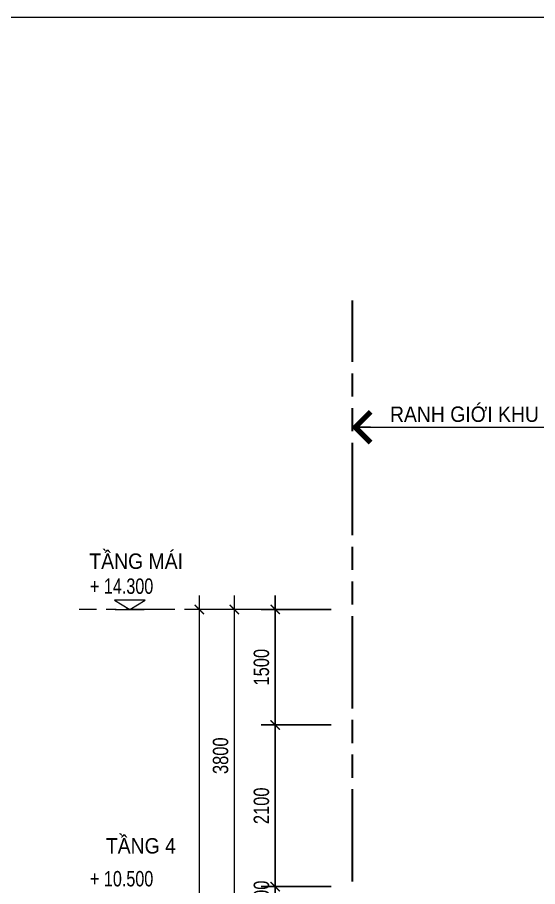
# Model space of a CAD drawing. Header units: millimetres. Extents: x -78046 to 260989, y -99288 to 158505.
# Drawn here: x 200740 to 207494, y -56182 to -44892 of the extents above; entities that cross this region are included whole.
import ezdxf

# ---------------------------------------------------------------- set-up
doc = ezdxf.new("R2010")
doc.units = ezdxf.units.MM
doc.header["$LTSCALE"] = 100
doc.header["$PDMODE"] = 98
doc.linetypes.add('ACAD_ISO09W100', pattern=[45, 24, -3, 6, -3, 6, -3])
doc.linetypes.add('CENTER', pattern=[50.8, 31.75, -6.35, 6.35, -6.35])
doc.layers.get('Defpoints').update_dxf_attribs({"lineweight": 13})
for name, color, linetype, lineweight in [('-CENTER', 143, 'CENTER', 13), ('-DIM', 9, 'Continuous', 13), ('-DOOR', 137, 'Continuous', 9), ('-KH', 143, 'Continuous', 13), ('-LINE1', 7, 'Continuous', 18), ('-TEXT', 7, 'Continuous', 15), ('A72', 9, 'Continuous', 5), ('ranh gioi lo dat', 240, 'ACAD_ISO09W100', 30)]:
    doc.layers.add(name, color=color, linetype=linetype, lineweight=lineweight)
doc.styles.add('1', font='arial.ttf')
doc.styles.add('AVANH', font='VHAVAN_2.TTF', dxfattribs={"width": 0.8})
doc.styles.add('X-5M-DH-TUM1$0$AVANTH', font='arial.ttf', dxfattribs={"width": 0.9})
doc.styles.add('X-ALL-SECTION$0$ROMANS', font='arial.ttf')
doc.dimstyles.new('C_100A3', dxfattribs={"dimscale": 100, "dimtxt": 2.5, "dimasz": 1.2, "dimexe": 1.8, "dimexo": 0, "dimgap": 0.75, "dimtad": 1, "dimdec": 0, "dimzin": 0, "dimdsep": 46, "dimtxsty": 'AVANH', "dimblk": 'ARCHTICK', "dimcen": 0, "dimdle": 1.8, "dimclrd": 256, "dimclre": 256, "dimclrt": 7, "dimadec": 0, "dimazin": 0, "dimtfac": 0.0001, "dimtdec": 0, "dimtix": 1, "dimtmove": 2, "dimatfit": 3, "dimldrblk": 'ARCHTICK', "dimfxl": 1.8, "dimtolj": 1, "dimtzin": 0, "dimarcsym": 0})
doc.dimstyles.new('X-ALL-SECTION$0$ARROWS', dxfattribs={"dimscale": 100, "dimtxt": 2, "dimasz": 1, "dimexe": 2, "dimexo": 5, "dimgap": 1, "dimtad": 1, "dimdec": 0, "dimzin": 0, "dimdsep": 46, "dimtxsty": 'X-ALL-SECTION$0$ROMANS', "dimblk": 'X-ALL-SECTION$0$ARROWS', "dimcen": 0, "dimclrd": 256, "dimclre": 256, "dimclrt": 256, "dimazin": 0, "dimtfac": 0.5, "dimtdec": 0, "dimtofl": 0, "dimtmove": 2, "dimatfit": 3, "dimldrblk": 'X-ALL-SECTION$0$ARROWS', "dimfxl": 1, "dimtolj": 1, "dimtzin": 0, "dimlwd": -1, "dimlwe": -1, "dimarcsym": 0})

# ---------------------------------------------------------------- blocks, each defined once
blk = doc.blocks.new('X-ALL-SECTION$0$ARROWS')
blk.add_line((-1, 0), (0, 0))
at = {"const_width": 0.35}
blk.add_lwpolyline([(-1, -1), (0, 0), (-1, 1)], dxfattribs=at)
blk = doc.blocks.new('_ARCHTICK')
at = {"const_width": 0.15}
blk.add_lwpolyline([(-0.5, -0.5), (0.5, 0.5)], dxfattribs=at)
blk = doc.blocks.new('*D90')
at = {"layer": '-DIM', "lineweight": -2, "transparency": 16777216}
for p, q in [((-1874, 10520), (-1874, 14680)), ((-1120, 14500), (-2054, 14500)), ((-1120, 10700), (-2054, 10700))]:
    blk.add_line(p, q, dxfattribs=at)
at = {"layer": 'Defpoints', "color": 0, "transparency": 16777216}
for p in [(-1874, 14500), (-1120, 14500), (-1120, 10700)]:
    blk.add_point(p, dxfattribs=at)
at = {"layer": '-DIM', "lineweight": -2, "transparency": 16777216, "xscale": 120, "yscale": 120, "zscale": 120}
for p, rotation in [((-1874, 14500), 90), ((-1874, 10700), 270)]:
    blk.add_blockref('_ARCHTICK', p, dxfattribs=dict(at, rotation=rotation))
at = {"layer": '-DIM', "color": 7, "transparency": 16777216, "insert": (-2053, 12600), "char_height": 200, "attachment_point": 5, "rotation": 90, "style": 'AVANH'}
blk.add_mtext('\\A1;3800', dxfattribs=at)
blk = doc.blocks.new('*D92')
at = {"layer": '-DIM', "lineweight": -2, "transparency": 16777216}
for p, q in [((-2329, 20), (-2329, 14680)), ((-1120, 14500), (-2509, 14500)), ((-1120, 200), (-2509, 200))]:
    blk.add_line(p, q, dxfattribs=at)
at = {"layer": 'Defpoints', "color": 0, "transparency": 16777216}
for p in [(-2329, 14500), (-1120, 14500), (-1120, 200)]:
    blk.add_point(p, dxfattribs=at)
at = {"layer": '-DIM', "lineweight": -2, "transparency": 16777216, "xscale": 120, "yscale": 120, "zscale": 120}
for p, rotation in [((-2329, 14500), 90), ((-2329, 200), 270)]:
    blk.add_blockref('_ARCHTICK', p, dxfattribs=dict(at, rotation=rotation))
at = {"layer": '-DIM', "color": 7, "transparency": 16777216, "insert": (-2508, 7350), "char_height": 200, "attachment_point": 5, "rotation": 90, "style": 'AVANH'}
blk.add_mtext('\\A1;14300', dxfattribs=at)
blk = doc.blocks.new('cot')
at = {"layer": '-KH'}
blk.add_line((116899, -109064), (117274, -109064), dxfattribs=at)
blk.add_lwpolyline([(117286, -108944), (116888, -108944), (117087, -109064)], close=True, dxfattribs=at)
blk.add_solid([(117087, -109064), (117087, -108944), (117286, -108944), (117087, -109064)], dxfattribs=at)
blk = doc.blocks.new('*D546')
at = {"layer": '-DIM', "lineweight": -2, "transparency": 16777216}
for p, q in [((204087, -56182), (204087, -56062)), ((204815, -56182), (203907, -56182)), ((204087, -56382), (204087, -56182)), ((204815, -56382), (203907, -56382)), ((204087, -56382), (204087, -56502))]:
    blk.add_line(p, q, dxfattribs=at)
at = {"layer": 'Defpoints', "color": 0, "transparency": 16777216}
for p in [(204087, -56182), (204815, -56182), (204815, -56382)]:
    blk.add_point(p, dxfattribs=at)
at = {"layer": '-DIM', "lineweight": -2, "transparency": 16777216, "xscale": 120, "yscale": 120, "zscale": 120}
for p, rotation in [((204087, -56182), 270), ((204087, -56382), 90)]:
    blk.add_blockref('_ARCHTICK', p, dxfattribs=dict(at, rotation=rotation))
at = {"layer": '-DIM', "color": 7, "transparency": 16777216, "insert": (203909, -56282), "char_height": 200, "attachment_point": 5, "rotation": 90, "style": 'AVANH'}
blk.add_mtext('\\A1;200', dxfattribs=at)
blk = doc.blocks.new('*D547')
at = {"layer": '-DIM', "lineweight": -2, "transparency": 16777216}
for p, q in [((204087, -56362), (204087, -53902)), ((204815, -54082), (203907, -54082)), ((204815, -56182), (203907, -56182))]:
    blk.add_line(p, q, dxfattribs=at)
at = {"layer": 'Defpoints', "color": 0, "transparency": 16777216}
for p in [(204087, -54082), (204815, -54082), (204815, -56182)]:
    blk.add_point(p, dxfattribs=at)
at = {"layer": '-DIM', "lineweight": -2, "transparency": 16777216, "xscale": 120, "yscale": 120, "zscale": 120}
for p, rotation in [((204087, -54082), 90), ((204087, -56182), 270)]:
    blk.add_blockref('_ARCHTICK', p, dxfattribs=dict(at, rotation=rotation))
at = {"layer": '-DIM', "color": 7, "transparency": 16777216, "insert": (203909, -55132), "char_height": 200, "attachment_point": 5, "rotation": 90, "style": 'AVANH'}
blk.add_mtext('\\A1;2100', dxfattribs=at)
blk = doc.blocks.new('*D548')
at = {"layer": '-DIM', "lineweight": -2, "transparency": 16777216}
for p, q in [((204087, -54262), (204087, -52402)), ((204815, -52582), (203907, -52582)), ((204815, -54082), (203907, -54082))]:
    blk.add_line(p, q, dxfattribs=at)
at = {"layer": 'Defpoints', "color": 0, "transparency": 16777216}
for p in [(204087, -52582), (204815, -52582), (204815, -54082)]:
    blk.add_point(p, dxfattribs=at)
at = {"layer": '-DIM', "lineweight": -2, "transparency": 16777216, "xscale": 120, "yscale": 120, "zscale": 120}
for p, rotation in [((204087, -52582), 90), ((204087, -54082), 270)]:
    blk.add_blockref('_ARCHTICK', p, dxfattribs=dict(at, rotation=rotation))
at = {"layer": '-DIM', "color": 7, "transparency": 16777216, "insert": (203909, -53332), "char_height": 200, "attachment_point": 5, "rotation": 90, "style": 'AVANH'}
blk.add_mtext('\\A1;1500', dxfattribs=at)
blk = doc.blocks.new('ƯEQ')
at = {"layer": '-CENTER', "ltscale": 0.2}
blk.add_line((-616.7, 14500), (-3887.9, 14500), dxfattribs=at)
at = {"layer": '-CENTER'}
blk.add_blockref('cot', (-120320.2, 123563.7), dxfattribs=at)
at = {"layer": '-TEXT', "color": 2, "style": 'X-5M-DH-TUM1$0$AVANTH', "width": 0.9}
for s, p in [('TẦNG MÁI', (-3757, 15026.7)), ('TẦNG 4', (-3542.5, 11329.6))]:
    blk.add_text(s, height=200, dxfattribs=at).set_placement(p)
at = {"layer": '-TEXT', "style": '1', "width": 0.75}
for s, p in [('+ 14.300', (-3748.7, 14702.8)), ('+ 10.500', (-3748.7, 10902.8))]:
    blk.add_text(s, height=200, dxfattribs=at).set_placement(p)
at = {"layer": '-DIM'}
for base, p1, picture, middle in [((-2329.5, 14500), (-1119.9, 200), '*D92', (-2507.9, 7350)), ((-1874.2, 14500), (-1119.9, 10700), '*D90', (-2052.7, 12600))]:
    dim = blk.add_linear_dim(base=base, p1=p1, p2=(-1119.9, 14500), angle=90, dimstyle='C_100A3', override={"dimtxt": 2}, dxfattribs=at)
    dim.commit()
    dim.dimension.update_dxf_attribs({"geometry": picture, "text_midpoint": middle})

msp = doc.modelspace()

# ---------------------------------------------------------------- linework, layer by layer
at = {"layer": '-LINE1'}
msp.add_lwpolyline([(181189.3, -73106.9), (221089.3, -73106.9), (221089.3, -44891.9), (181189.3, -44891.9)], close=True, dxfattribs=at)
at = {"layer": 'ranh gioi lo dat', "ltscale": 0.5}
msp.add_line((205090.5, -69617.1), (205090.5, -48568.4), dxfattribs=at)

# ---------------------------------------------------------------- block references
at = {"layer": '-DOOR', "color": 2}
msp.add_blockref('ƯEQ', (205431.7, -67081.6), dxfattribs=at)

# ---------------------------------------------------------------- texts
at = {"layer": '-TEXT', "color": 2, "style": 'X-5M-DH-TUM1$0$AVANTH', "width": 0.9}
msp.add_text('RANH GIỚI KHU ĐẤT', height=200, dxfattribs=at).set_placement((205577.6, -50145.9))

# ---------------------------------------------------------------- dimensions: what is measured, and where the dimension line sits
at = {"layer": '-DIM'}
for base, p1, p2, picture, middle in [((204087.3, -52581.6), (204815, -54082), (204815, -52581.6), '*D548', (203908.9, -53331.8)), ((204087.3, -54082), (204815, -56181.6), (204815, -54082), '*D547', (203908.9, -55131.8)), ((204087.3, -56181.6), (204815, -56381.6), (204815, -56181.6), '*D546', (203908.9, -56281.6))]:
    dim = msp.add_linear_dim(base=base, p1=p1, p2=p2, angle=90, dimstyle='C_100A3', override={"dimtxt": 2}, dxfattribs=at)
    dim.commit()
    dim.dimension.update_dxf_attribs({"geometry": picture, "text_midpoint": middle})

# ---------------------------------------------------------------- leaders
at = {"layer": 'A72'}
msp.add_leader([(205126.1, -50215.9), (208115.5, -50215.9)], dimstyle='X-ALL-SECTION$0$ARROWS', override={"dimasz": 2, "dimtad": 0}, dxfattribs=at)

doc.saveas('drawing.dxf')
